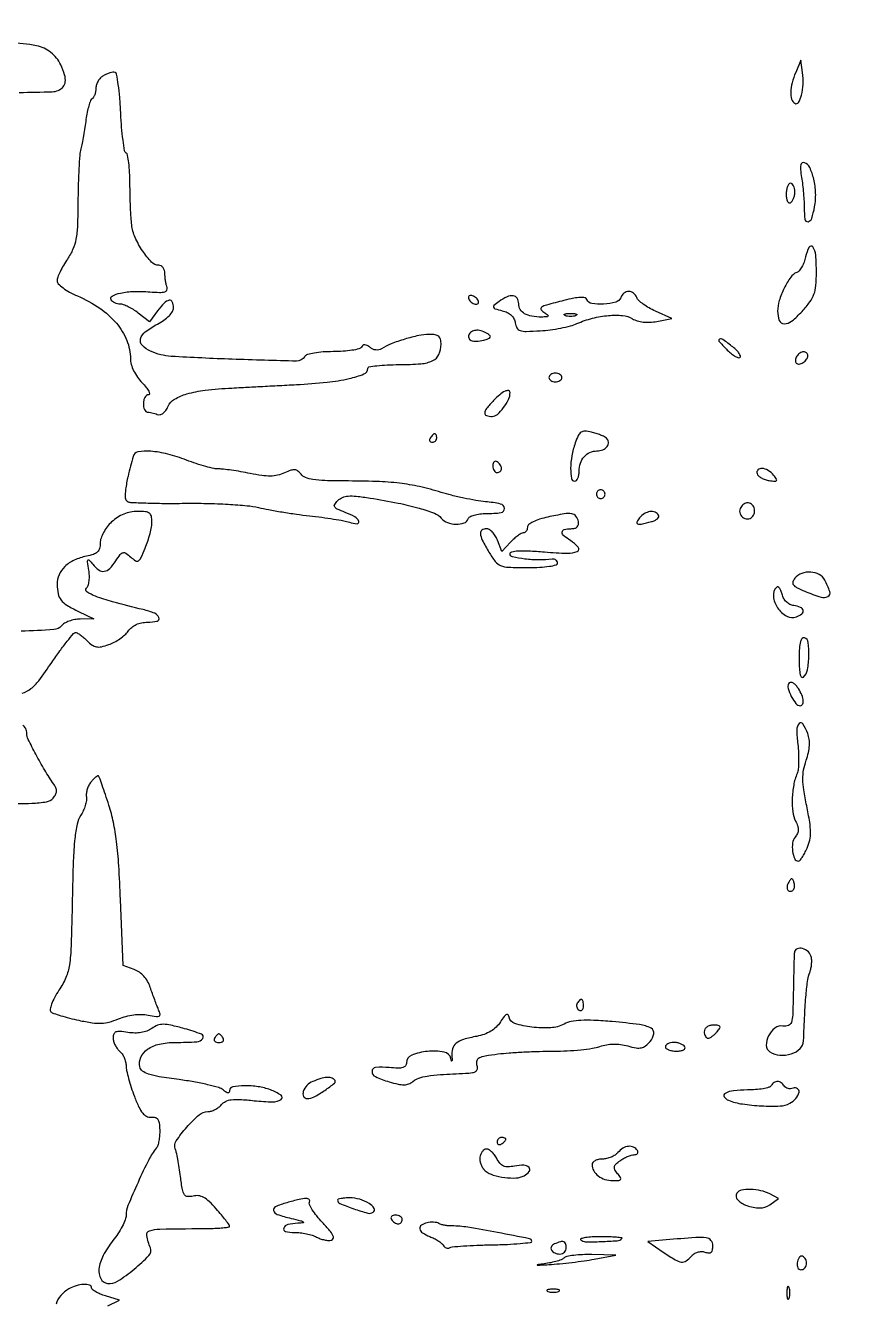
# Model space of a CAD drawing. Extents: x 0 to 5034, y 0 to 2560.
# Drawn here: x 191.7 to 383.4, y 678.2 to 973.5 of the extents above; entities that cross this region are included whole.
import ezdxf

# ---------------------------------------------------------------- set-up
doc = ezdxf.new("R2010")
doc.units = 0

msp = doc.modelspace()

# ---------------------------------------------------------------- linework, layer by layer
for points in [[(524.94203, 1406.5, -0.000002), (524.957967, 1420.439069, -0.000002), (524.972858, 1433.372917, -0.000002), (524.985445, 1444.229163, -0.000017)], [(190.226688, 958.030731, 0.001553), (197.895437, 958.20104, 0.092176), (199.25, 958.48854, 0.112638), (200.408085, 959.310605, 0.15865), (200.914363, 960.461305, 0.101663), (200.745879, 962.094123, 0.030528), (199.845874, 964.438924, 0.120829), (197.584285, 967.3052, 0.116831), (194.225813, 968.844158, 0.042825), (188.066124, 969.533651, 0.004131)], [(517.293101, 263.906391, 0.000009), (580.140047, 263.898438, 0.000011), (655.049667, 263.892017, 0.000009), (736, 263.888383, -0.000109)], [(190.927183, 818.890999, 0.089885), (192.945906, 819.944542, 0.067624), (194.749789, 821.78463, 0.00996), (197.788255, 826.036211, -0.006663), (199.648299, 828.675497, -0.010212), (201.336237, 830.906696, -0.005076), (202.807715, 832.732932, -0.209391), (203.25, 832.957371, -0.146419), (203.655018, 832.860831, -0.022777), (204.355857, 832.411309, -0.023724), (205.155481, 831.786484, -0.018668), (205.961427, 831.038573, 0.041222), (207.128123, 830.049878, 0.111379), (208.122784, 829.630794, 0.099478), (209.269421, 829.65532, 0.028943), (210.977059, 830.141848, 0.038815), (212.252352, 830.700715, 0.029232), (213.558636, 831.499915, 0.029884), (214.704143, 832.402343, 0.05826), (215.476521, 833.269941, -0.069654), (216.292376, 834.145532, -0.063262), (217.343031, 834.797323, -0.059113), (218.591115, 835.198242, -0.048219), (219.988666, 835.333333, 0.057991), (222.172779, 835.587507, 0.44851), (222.605765, 836.387938, 0.215128), (221.629446, 837.392457, 0.033698), (218.931981, 838.251974, -0.005223), (211.87546, 840.065403, -0.024881), (207.912935, 841.342315, -0.053309), (205.902923, 842.358303, -0.477415), (205.812523, 843.212523, 0.121746), (206.192042, 843.841232, 0.041864), (206.422628, 844.886517, 0.038644), (206.49248, 846.128337, 0.036055), (206.374083, 847.395833, -0.004863), (206.074405, 849.307565, -0.18706), (206.168897, 849.722175, -0.485529), (206.431694, 849.741357, -0.013466), (207.288493, 848.75, 0.065667), (208.694414, 847.430069, 0.194534), (209.95625, 847.123351, 0.16671), (211.211505, 847.770801, 0.046076), (212.612895, 849.531956, -0.017247), (213.663193, 851.020299, -0.168758), (214.294089, 851.440357, -0.219404), (214.961581, 851.319639, -0.031181), (216.079221, 850.428306, 0.04261), (217.189537, 849.583546, 0.287873), (217.849723, 849.580484, 0.145467), (218.43603, 850.241018, 0.010313), (219.443272, 852.518474, 0.019699), (220.039242, 854.119325, 0.016819), (220.542711, 855.848303, 0.017147), (220.893786, 857.452631, 0.045317), (221, 858.622124, 0.056365), (220.857112, 859.885607, 0.184256), (220.397377, 860.572757, 0.131295), (219.480715, 860.91322, 0.023636), (217.646023, 861, 0.049311), (216.037903, 860.841018, 0.047763), (214.473929, 860.369983, 0.046723), (212.996696, 859.598347, 0.043192), (211.646023, 858.547749, 0.043465), (210.632026, 857.429429, 0.038108), (209.776084, 856.104151, 0.040011), (209.188231, 854.778182, 0.084531), (209, 853.672749, -0.064433), (208.83984, 852.435056, -0.137864), (208.35569, 851.611343, -0.109797), (207.427788, 851.046643, -0.032659), (205.815617, 850.613123, 0.057686), (202.986706, 849.698704, 0.084281), (200.824471, 848.231949, 0.097463), (199.479742, 846.317214, 0.106364), (199.015313, 844.095012, 0.04888), (199.241072, 841.923312, 0.117897), (199.918825, 840.468514, 0.091216), (201.303127, 839.258835, 0.021943), (204, 837.812117), (207.5, 836.127909), (204.372445, 836.063954, 0.0421), (203.083764, 835.92867, 0.038709), (201.797923, 835.578162, 0.040991), (200.699283, 835.080353, 0.09294), (200, 834.5, -0.206931), (198.256728, 833.614545, -0.007515), (190.650665, 833.258037, -0.006838)], [(187.083514, 793.34348, 0.014841), (193.124229, 793.404118, 0.028916), (196.573617, 793.741617, 0.182673), (198.08181, 794.598575, 0.049254), (198.65593, 795.448123, 0.11282), (198.861723, 796.188314, 0.113352), (198.72513, 796.942158, 0.049997), (198.232322, 797.833823, -0.016669), (196.155523, 801.063408, -0.012468), (194.077952, 804.749797, -0.008301), (192.315184, 808.205717, -0.114261), (192, 809.566936, 0.112086), (191.746279, 810.684529, 0.154978), (191.047051, 811.429117, 0.204259)], [(210.75, 676.995293), (213.5, 678.311616), (210.25, 679.300468, -0.022575), (209.005069, 679.741553, -0.032634), (207.954688, 680.250101, -0.034087), (207.193366, 680.753572, -0.233712), (207, 681.14466, 0.332168), (206.532916, 681.770171, 0.082579), (205.183509, 681.937274, 0.061809), (203.420736, 681.643679, 0.05983), (201.762263, 680.926764, 0.080445), (199.859117, 679.36217, 0.108281), (198.780292, 677.417329, 0.095163)]]:
    msp.add_lwpolyline(points, format="xyb")
for points in [[(209.75, 961.918071, 0.071394), (209.080587, 961.388621, 0.054416), (208.514062, 960.643929, 0.055179), (208.129381, 959.808182, 0.080455), (208, 959.009327, -0.041955), (207.935843, 958.246071, -0.043895), (207.745213, 957.516134, -0.04805), (207.465698, 956.921197, -0.121082), (207.13264, 956.581976, 0.162788), (206.763337, 956.138577, 0.020766), (206.355328, 954.948204, 0.022548), (205.982612, 953.44851, 0.017002), (205.704466, 951.772959, -0.005817), (205.444141, 949.95379, -0.004803), (205.125498, 948.020807, -0.004852), (204.798853, 946.252728, -0.012923), (204.52104, 945, 0.041267), (204.274814, 943.489533, 0.005926), (204.06431, 940.364254, 0.006695), (203.908317, 936.653512, 0.005674), (203.840519, 932.729375, -0.00731), (203.725479, 927.131159, -0.036772), (203.38607, 924.020342, -0.059699), (202.678413, 921.744319, -0.043911), (201.391304, 919.434966, 0.017868), (200.475912, 917.976511, 0.019957), (199.702446, 916.508274, 0.019708), (199.147152, 915.214891, 0.091788), (199, 914.420054, 0.199231), (199.293204, 913.713424, 0.036522), (200.387027, 912.771043, 0.034038), (201.920458, 911.787944, 0.024468), (203.75, 910.897113, -0.048671), (208.88218, 908.083641, -0.068114), (212.757931, 904.581906, -0.078268), (215.167336, 900.596974, -0.097204), (216, 896.354379, 0.071224), (216.185501, 895.058745, 0.04165), (216.750176, 893.592749, 0.03905), (217.610163, 892.121549, 0.039256), (218.687091, 890.804719, -0.020827), (219.63688, 889.726891, -0.04743), (220.236141, 888.823886, -0.10353), (220.407524, 888.238444, -0.437385), (220.187091, 888, 0.164901), (219.734253, 887.846478, 0.095644), (219.348708, 887.4125, 0.076701), (219.08815, 886.764962, 0.057427), (219, 886, 0.043961), (219.067444, 885.234387, 0.063754), (219.269725, 884.5875, 0.083526), (219.56726, 884.149844, 0.20455), (219.918213, 884, -0.040988), (220.367728, 883.963088, -0.016024), (220.979028, 883.841775, -0.015735), (221.63536, 883.667584, -0.018882), (222.240093, 883.461362, 0.15135), (222.886674, 883.418633, 0.102447), (223.560133, 883.734545, 0.078077), (224.20039, 884.391978, 0.047235), (224.743341, 885.336041, -0.154706), (226.240974, 886.99443, -0.062434), (229.076548, 888.208715, -0.041468), (233.356995, 889.063091, -0.015268), (239.5, 889.577771, 0.000005), (241.720492, 889.695709, 0.000001), (245.554101, 889.89937, 0.000001), (249.990792, 890.13509, 0.000001), (254.492684, 890.374295, 0.012232), (261.581496, 890.92513, 0.030309), (266.719868, 891.768127, 0.038953), (270.120178, 892.823978, 0.307106), (271, 894.12132, -0.364598), (271.292838, 894.469526, -0.013132), (273.144375, 894.741888, -0.018652), (275.501187, 894.936747, -0.011299), (278.3, 895, 0.019006), (283.348378, 895.19197, 0.094072), (286.081465, 895.929599, 0.173976), (287.48989, 897.367358, 0.108065), (288, 899.7, 0.056204), (287.868975, 900.861942, 0.164696), (287.452724, 901.539281, 0.139385), (286.658261, 901.890555, 0.036216), (285.25, 901.984944, 0.051163), (282.824052, 901.722626, 0.020712), (279.597935, 900.894167, 0.020777), (276.436319, 899.795905, 0.04839), (274.206195, 898.655814, -0.095512), (273.598496, 898.413906, -0.075928), (272.891456, 898.387853, -0.072259), (272.176161, 898.577374, -0.07249), (271.545223, 898.962468, 0.044262), (270.891778, 899.41361, 0.118829), (270.352236, 899.568316, 0.161706), (269.904856, 899.440665, 0.105044), (269.530011, 899.048558, -0.196161), (268.967144, 898.63832, -0.020803), (267.344502, 898.308014, -0.023205), (265.300259, 898.076411, -0.016605), (263, 898, 0.01723), (260.642492, 897.918734, 0.025889), (258.600037, 897.671044, 0.025625), (257.017313, 897.310984, 0.187734), (256.408467, 896.851896, -0.26594), (254.491312, 895.811076, -0.003126), (239.606067, 896.238766, -0.006227), (225.471134, 896.909691, -0.09217), (220.674921, 898.102254, -0.091969), (218.773242, 899.43406, -0.26147), (218.364369, 900.941061, -0.170054), (219.456556, 902.595659, -0.041466), (222.254786, 904.379738, 0.031163), (223.772652, 905.30412, 0.045744), (224.966356, 906.311078, 0.055131), (225.749754, 907.302995, 0.140496), (226, 908.175998, 0.105451), (225.71508, 909.511937, 0.350317), (224.970696, 909.896288, 0.155225), (223.811038, 909.254797, 0.032002), (222.299273, 907.43628), (220.431732, 904.872559), (217.808137, 906.93628, 0.025526), (216.691102, 907.726136, 0.025911), (215.504829, 908.393782, 0.026786), (214.416545, 908.863237, 0.088655), (213.651288, 909, -0.056872), (213.020298, 909.072004, -0.049991), (212.392202, 909.285138, -0.052788), (211.859762, 909.598908, -0.095091), (211.518119, 909.970683, -0.432265), (211.763291, 910.883332, -0.071746), (213.678195, 911.580353, -0.044795), (216.773201, 911.941976, -0.026544), (220.490915, 911.84421, 0.012035), (222.754094, 911.718933, 0.067597), (223.956809, 911.844175, 0.202911), (224.464521, 912.221506, 0.228266), (224.514255, 912.823448, -0.03563), (224.316742, 913.473032, -0.016855), (224.151062, 914.333388, -0.016608), (224.037532, 915.249313, -0.022531), (224, 916.081787, 0.073014), (223.892389, 916.814774, 0.087649), (223.579378, 917.436525, 0.100531), (223.114145, 917.85217, 0.132969), (222.568094, 918, -0.206421), (220.899015, 918.719732, -0.041938), (218.845527, 921.29724, -0.043364), (217.104881, 924.466711, -0.073822), (216.305507, 927.375735, -0.014928), (216.156849, 929.005909, -0.004518), (216.027581, 931.487213, -0.004522), (215.932911, 934.273034, -0.004908), (215.891929, 936.98499, 0.012256), (215.816706, 939.508023, 0.017945), (215.616622, 941.720175, 0.013524), (215.341655, 943.501695, 0.212369), (215.002931, 943.998188, -0.216934), (214.648614, 944.527401, -0.00783), (214.283282, 946.993573, -0.013118), (213.966521, 949.994227, -0.008679), (213.753221, 953.453504, 0.009595), (213.534675, 956.895247, 0.01507), (213.201297, 959.839775, 0.009112), (212.813027, 962.229005, 0.282491), (212.429085, 962.658066, 0.105723), (211.952777, 962.696031, 0.034606), (211.258856, 962.555143, 0.032698), (210.488217, 962.286984, 0.031609)], [(370.192924, 962.6849, 0.034987), (369.361999, 960.265913, 0.057545), (369.047681, 958.127828, 0.076271), (369.248845, 956.476854, 0.188104), (369.970683, 955.518119, 0.415991), (370.823543, 955.722184, 0.075027), (371.524728, 957.391169, 0.051565), (371.894724, 959.926322, 0.043841), (371.771006, 962.629171), (371.385848, 965.5)], [(371.560377, 938.344661, -0.011498), (371.799463, 936.635778, -0.007733), (371.997309, 934.674682, -0.007791), (372.129914, 932.769739, -0.015271), (372.16545, 931.25, 0.034551), (372.326274, 928.655808, 0.414493), (373.046701, 928.103654, 0.29276), (373.899803, 928.824474, 0.028557), (374.579174, 931.570341, 0.055414), (374.813957, 934.70618, 0.048328), (374.378728, 937.9701, 0.051243), (373.458841, 940.642275, 0.206646), (372.201058, 941.766314, 0.221624), (371.662502, 941.704408, 0.21185), (371.349734, 941.249803, 0.072875), (371.308641, 940.212824, 0.01403)], [(368, 934.440983, 0.035659), (368.068671, 933.479336, 0.083483), (368.287316, 932.794783, 0.1651), (368.615199, 932.478234, 0.253782), (369, 932.5, 0.111412), (369.383556, 932.876024, 0.050262), (369.70625, 933.50665, 0.046318), (369.925923, 934.270704, 0.046881), (370, 935.059017, 0.049547), (369.926216, 935.801778, 0.069539), (369.70625, 936.429836, 0.089706), (369.381787, 936.852535, 0.186414), (369, 937, 0.230178), (368.616918, 936.813779, 0.073461), (368.29375, 936.248289, 0.055981), (368.073066, 935.420991, 0.037227)], [(372.487076, 919.941157, -0.035978), (372.126591, 918.724851, -0.039588), (371.604178, 917.612838, -0.043181), (371.008053, 916.750088, -0.129072), (370.430277, 916.334871, 0.150442), (369.041329, 915.245613, 0.036653), (367.542438, 912.709715, 0.038172), (366.375219, 909.82304, 0.077138), (366, 907.405379, 0.089789), (366.393041, 905.234329, 0.308992), (367.503805, 904.452642, 0.175805), (369.255575, 905.060887, 0.036699), (371.660792, 907.326923, 0.025408), (373.483862, 909.531248, 0.072249), (374.430016, 911.279921, 0.067681), (374.87229, 913.290202, 0.020353), (375, 916.426298, 0.021949), (374.827535, 920.353103, 0.134019), (374.129682, 922.240039, 0.562866), (373.285892, 922.176446, 0.063594)], [(294.5, 910, 0.064269), (294.810561, 909.617474, 0.051777), (295.230237, 909.29375, 0.053414), (295.689814, 909.073533, 0.085235), (296.118034, 909, 0.117858), (296.449529, 909.079239, 0.186277), (296.642737, 909.29375, 0.154201), (296.661825, 909.617617, 0.076764), (296.5, 910, 0.064269), (296.189439, 910.382526, 0.051777), (295.769763, 910.70625, 0.053414), (295.310186, 910.926467, 0.085235), (294.881966, 911, 0.117858), (294.550471, 910.920761, 0.186277), (294.357263, 910.70625, 0.154201), (294.338175, 910.382383, 0.076764)], [(329.638374, 910.5, -0.240521), (328.471147, 909.450554, -0.050992), (325.684858, 909.005639, -0.05147), (322.912345, 909.13438, -0.282094), (321.814044, 910.057867, 0.263777), (321.366885, 910.460655, 0.064176), (320.339664, 910.55259, 0.039386), (318.757772, 910.365621, 0.013111), (316.480711, 909.850208, 0.003998), (312.459177, 908.794088, 0.077875), (311.289604, 908.271439, 0.438568), (311.195665, 907.719218, 0.087413), (312.02896, 906.96094, -0.023707), (312.731916, 906.468246, -0.407368), (312.767205, 906.214869, -0.223813), (312.462393, 906.050272, -0.011925), (311.331787, 906.015313, -0.042132), (309.030014, 906.193251, -0.09128), (307.365211, 906.788569, -0.127869), (306.365631, 907.777088, -0.134962), (306, 909.106989, 0.140561), (305.642211, 910.354557, 0.231105), (304.729668, 910.924103, 0.137349), (303.283035, 910.676891, 0.047317), (301.442338, 909.581495, 0.013942), (300.253867, 908.660536, 0.3171), (300.144894, 908.266053, 0.24047), (300.480541, 907.950724, 0.009079), (302.193981, 907.48745, -0.053609), (303.355263, 907.059571, -0.07428), (304.264433, 906.426266, -0.082338), (304.882568, 905.612778, -0.086194), (305.192773, 904.655955, 0.093769), (305.588734, 903.494421, 0.190087), (306.327972, 902.89715, 0.082086), (307.745898, 902.697222, 0.00927), (311, 902.834843, 0.017819), (313.325707, 903.05983, 0.015046), (315.765625, 903.459, 0.015309), (317.970008, 903.958589, 0.040259), (319.5, 904.489429, -0.040272), (323.080363, 905.731557, -0.041266), (326.784425, 906.371008, -0.044735), (330.081597, 906.36789, -0.11228), (332.355105, 905.629632, 0.06395), (333.482897, 905.139622, 0.043159), (334.860676, 904.866227, 0.03963), (336.396856, 904.819504, 0.034229), (338, 905.008328), (341.5, 905.665765), (337.706489, 907.364482, -0.024382), (336.213011, 908.122693, -0.027514), (334.8618, 908.995544, -0.028328), (333.809941, 909.85522, -0.116156), (333.3495, 910.5316, 0.132214), (332.594197, 911.569021, 0.173484), (331.495737, 911.951461, 0.171757), (330.395661, 911.551509, 0.129589)], [(319.25, 906.337719, -0.057986), (318.679992, 906.181385, -0.037979), (318, 906.12966, -0.037979), (317.320008, 906.181385, -0.057986), (316.75, 906.337719, -0.174857), (316.540618, 906.525001, -0.447206), (316.601562, 906.693942, -0.078554), (317.10856, 906.810911, -0.017491), (318, 906.842105, -0.017491), (318.89144, 906.810911, -0.078554), (319.398438, 906.693942, -0.447206), (319.459382, 906.525001, -0.174857)], [(294.542705, 902.069098, 0.203615), (294.412737, 901.219715, 0.237181), (294.943472, 900.609263, 0.114982), (296.196518, 900.406501, 0.046845), (297.910993, 900.686975, 0.021019), (298.982477, 901.015854, 0.166402), (299.383515, 901.333332, 0.339504), (299.354044, 901.686745, 0.067112), (298.834535, 902.123425, 0.058394), (297.537211, 902.747406, 0.086292), (296.293117, 902.947539, 0.107756), (295.25699, 902.707841, 0.144798)], [(354.11952, 898.579719, 0.026015), (355.070745, 897.689101, 0.037868), (356.002338, 897.017272, 0.042498), (356.797508, 896.619194, 0.237514), (357.257985, 896.659444, 0.33742), (357.38609, 896.993313, 0.077367), (357.112247, 897.576653, 0.050411), (356.50412, 898.307404, 0.027376), (355.625776, 899.079724, 0.010631), (353.33791, 900.801903, 0.240614), (352.546955, 900.922855, 0.533025), (352.416808, 900.454159, 0.014424)], [(370.458881, 896.933469, 0.055289), (370.246476, 896.485906, 0.063671), (370.150101, 896.023485, 0.073797), (370.178227, 895.616664, 0.143229), (370.333333, 895.333333, 0.245171), (371.010153, 895.120596, 0.09984), (371.935284, 895.48511, 0.089687), (372.724195, 896.224864, 0.161033), (373, 897.059017, 0.206886), (372.714394, 897.719722, 0.203785), (372.034956, 897.969816, 0.139607), (371.163143, 897.674324, 0.103622)], [(313, 892, 0.148195), (313.115568, 891.618646, 0.098894), (313.440625, 891.29375, 0.082425), (313.926543, 891.074694, 0.064853), (314.5, 891, 0.064853), (315.073457, 891.074694, 0.082425), (315.559375, 891.29375, 0.098894), (315.884432, 891.618646, 0.148195), (316, 892, 0.148195), (315.884432, 892.381354, 0.098894), (315.559375, 892.70625, 0.082425), (315.073457, 892.925306, 0.064853), (314.5, 893, 0.064853), (313.926543, 892.925306, 0.082425), (313.440625, 892.70625, 0.098894), (313.115568, 892.381354, 0.148195)], [(300.174314, 886.685549, 0.017501), (298.529171, 884.806752, 0.149497), (298.111318, 883.782637, 0.356431), (298.50788, 883.195689, 0.073086), (299.839485, 883, 0.185692), (301.047681, 883.464728, 0.048254), (302.47714, 885.03037, 0.048773), (303.630836, 886.928853, 0.11262), (304, 888.547053, 0.37424), (303.637839, 888.963148, 0.148895), (302.829178, 888.834938, 0.062413), (301.583249, 888.023055, 0.028614)], [(285.5, 878, 0.082592), (285.343488, 877.6179, 0.161196), (285.3746, 877.29375, 0.182303), (285.586039, 877.078288, 0.108972), (285.940983, 877, 0.093332), (286.345238, 877.076123, 0.09642), (286.688914, 877.29375, 0.099167), (286.918938, 877.618444, 0.105053), (287, 878, 0.042167), (286.967655, 878.382849, 0.061769), (286.870461, 878.70625, 0.081139), (286.727648, 878.92554, 0.210953), (286.559017, 879, 0.151918), (286.34829, 878.934461, 0.038439), (286.066025, 878.70625, 0.035638), (285.768994, 878.382774, 0.029505)], [(319.096062, 876.845719, 0.038868), (318.31916, 873.898384, 0.042319), (318.036846, 870.949567, 0.047126), (318.229341, 868.644709, 0.363128), (319, 868, 0.213207), (319.38247, 868.170857, 0.080277), (319.70625, 868.675625, 0.061077), (319.926688, 869.419414, 0.041555), (320, 870.3, -0.079964), (320.30008, 872.164353, -0.101112), (321.166827, 873.675656, -0.108464), (322.501188, 874.653595, -0.104472), (324.140983, 875, 0.10215), (325.491148, 875.278748, 0.13058), (326.485315, 876.06134, 0.175755), (326.789486, 877.057779, 0.197957), (326.362868, 877.958024, 0.070231), (325.858273, 878.301137, 0.019042), (324.973873, 878.694869, 0.01888), (323.925368, 879.069328, 0.018582), (322.846062, 879.365834, 0.043542), (321.359263, 879.581299, 0.163585), (320.462605, 879.33564, 0.135357), (319.798148, 878.562609, 0.026382)], [(216.60462, 873.75, 0.007225), (215.444015, 869.120051, 0.025821), (214.89907, 866.117365, 0.037843), (214.796408, 864.154427, 0.253698), (215.265337, 863.336013, 0.126893), (216.045257, 863.093782, 0.00357), (219.585178, 862.946569, 0.007075), (223.780735, 862.861499, 0.004778), (228.567233, 862.877933, -0.008739), (233.63026, 862.85521, -0.00884), (238.670105, 862.655298, -0.008678), (243.048295, 862.327722, -0.035227), (245.684675, 861.895603, 0.012667), (248.021928, 861.403411, 0.005548), (251.141748, 860.864266, 0.005487), (254.467659, 860.364825, 0.007309), (257.5, 859.988535, -0.006144), (260.344938, 859.642231, -0.006661), (263.104688, 859.234331, -0.006307), (265.459179, 858.823673, -0.031963), (266.75, 858.495176, 0.063853), (268.55418, 858.156479, 0.556202), (268.936032, 858.698603, 0.166461), (267.99478, 859.747352, 0.037153), (265.781373, 860.776421, -0.013241), (263.931417, 861.531248, -0.151189), (263.342872, 862.041217, -0.293655), (263.351258, 862.617516, -0.049941), (264.080603, 863.509175, -0.094678), (265.144161, 864.231506, -0.083035), (266.449693, 864.553931, -0.047672), (268.353318, 864.518069, -0.010882), (271.549231, 864.081147, -0.00915), (278.025221, 862.92991, -0.020064), (282.920942, 861.761105, -0.023236), (286.44508, 860.58957, -0.128365), (288.055332, 859.433329, 0.131967), (289.471052, 858.431894, 0.081098), (291.488715, 858.040943, 0.090336), (293.331584, 858.320658, 0.232247), (294.257548, 859.25, -0.191754), (294.676505, 859.741307, -0.049803), (295.657464, 860.140278, -0.042339), (296.976553, 860.4106, -0.029384), (298.496453, 860.5, 0.033304), (301.928779, 860.728873, 0.39618), (302.697364, 861.673093, 0.331765), (301.810605, 862.700858, 0.031015), (298.300037, 863.253816, -0.018458), (296.067879, 863.548206, -0.009471), (293.294386, 864.072926, -0.009399), (290.455611, 864.721811, -0.013979), (288, 865.405314, 0.019381), (283.009326, 866.736532, 0.026141), (278.403901, 867.525399, 0.021249), (273.066925, 867.92579, 0.008051), (265.592251, 868.047548, -0.007758), (261.083449, 868.118352, -0.03052), (258.317259, 868.37423, -0.051681), (256.554771, 868.836547, -0.145929), (255.551597, 869.59855, 0.065211), (254.839215, 870.345657, 0.150373), (254.126062, 870.630863, 0.104802), (253.203599, 870.513159, 0.022947), (251.710496, 869.913955, -0.051404), (250.122569, 869.379244, -0.051309), (248.457956, 869.179263, -0.039664), (246.449239, 869.304467, -0.016164), (243.75115, 869.778345, 0.007738), (241.59407, 870.194784, 0.00807), (239.455025, 870.537998, 0.007818), (237.59816, 870.775702, 0.034759), (236.5, 870.822066, -0.061592), (235.393266, 870.92834, -0.012497), (233.476022, 871.405154, -0.013003), (231.261058, 872.077599, -0.011856), (229.014117, 872.88373, 0.029573), (224.637139, 874.281198, 0.045086), (220.702004, 874.915463, 0.056757), (217.753799, 874.786547, 0.296682)], [(300, 871.559017, 0.062283), (300.074545, 870.962904, 0.080552), (300.29375, 870.457961, 0.097988), (300.618621, 870.120018, 0.153634), (301, 870, 0.092995), (301.381732, 870.071618, 0.096318), (301.70625, 870.276414, 0.099231), (301.923444, 870.581949, 0.105429), (302, 870.940983, 0.089642), (301.926698, 871.346558, 0.053229), (301.70625, 871.7871, 0.051032), (301.382515, 872.193797, 0.06081), (301, 872.5, 0.139169), (300.620352, 872.607943, 0.191142), (300.29375, 872.478525, 0.138808), (300.073267, 872.110654, 0.066118)], [(361.244995, 869.75, 0.129654), (361.572495, 869.245753, 0.054202), (362.233041, 868.765538, 0.048694), (363.091858, 868.378911, 0.045267), (364.03048, 868.153958, 0.012325), (365.391258, 867.989732, 0.246825), (365.765971, 868.143113, 0.340958), (365.78027, 868.490797, 0.01916), (365.079708, 869.403958, 0.086043), (363.807489, 870.489547, 0.111648), (362.35287, 870.959306, 0.227374), (361.443344, 870.619913, 0.278008)], [(324, 865, 0.099038), (324.076342, 864.618362, 0.097945), (324.29375, 864.29375, 0.097945), (324.618362, 864.076342, 0.099038), (325, 864, 0.099038), (325.381638, 864.076342, 0.097945), (325.70625, 864.29375, 0.097945), (325.923658, 864.618362, 0.099038), (326, 865, 0.099038), (325.923658, 865.381638, 0.097945), (325.70625, 865.70625, 0.097945), (325.381638, 865.923658, 0.099038), (325, 866, 0.099038), (324.618362, 865.923658, 0.097945), (324.29375, 865.70625, 0.097945), (324.076342, 865.381638, 0.099038)], [(357.446149, 861.912868, 0.190717), (357.236038, 860.735958, 0.171854), (357.875747, 859.67027, 0.175934), (359.03005, 859.260019, 0.197141), (360.112868, 859.712868, 0.144911), (360.633646, 860.671654, 0.134859), (360.568376, 861.789156, 0.143758), (359.952416, 862.666716, 0.169916), (359, 863, 0.100929), (358.613314, 862.921141, 0.052079), (358.179745, 862.680655, 0.048757), (357.768565, 862.328718, 0.053016)], [(312.75, 859.687323, 0.022793), (310.85004, 859.186751, 0.039288), (309.333106, 858.577832, 0.04803), (308.297506, 857.933965, 0.233764), (308, 857.3324, -0.070433), (307.927911, 856.823188, -0.086113), (307.717693, 856.391393, -0.100196), (307.405439, 856.102706, -0.137475), (307.038955, 856, 0.131175), (306.543094, 855.867633, 0.026511), (305.771067, 855.367621, 0.026303), (304.91064, 854.671355, 0.021965), (304.072291, 853.84722), (302.066672, 851.694441), (301.058087, 854.34722, 0.046784), (300.559301, 855.362053, 0.053062), (299.897878, 856.220746, 0.060515), (299.182003, 856.808632, 0.14262), (298.524751, 857, 0.154203), (297.472706, 856.667641, 0.272425), (297.107465, 855.864616, 0.092931), (297.563689, 854.338036, 0.014329), (299.098776, 851.55716, 0.03151), (300.571448, 849.386181, 0.134644), (301.811688, 848.454889, 0.085779), (303.630487, 848.076234, 0.00853), (308.098776, 848, 0.012283), (310.908258, 848.069027, 0.025252), (313.09715, 848.287813, 0.025736), (314.662253, 848.607646, 0.341899), (315, 849.043837, 0.124261), (314.902783, 849.428977, 0.116034), (314.632812, 849.733365, 0.103799), (314.227367, 849.908313, 0.082595), (313.75, 849.925354, -0.035264), (310.698686, 849.74624, -0.028121), (307.408926, 849.9706, -0.021195), (304.562349, 850.449583, -0.354218), (304, 851.143776, -0.345954), (304.397631, 851.649682, -0.044787), (305.852767, 851.868143, -0.028048), (308.238202, 851.876312, -0.007637), (312, 851.620377, 0.01201), (317.32624, 851.304769, 0.111892), (319.573559, 851.731591, 0.505949), (319.793075, 852.697551, 0.074943), (318, 854.232073, -0.037052), (316.47251, 855.351219, -0.226481), (316.085481, 856.220304, -0.337472), (316.564869, 856.816252, -0.060682), (318.073324, 857, 0.055584), (318.971988, 857.100212, 0.135583), (319.554312, 857.412036, 0.162135), (319.832418, 857.935737, 0.089805), (319.823324, 858.667134, 0.118786), (319.268159, 859.88398, 0.193115), (318.298498, 860.445335, 0.078932), (316.519946, 860.419911, 0.010051)], [(334, 859.5, 0.058174), (333.373507, 858.536442, 0.459415), (333.556246, 858.105454, 0.132597), (334.44657, 858.065536, 0.010754), (336.738753, 858.627345, 0.041671), (337.556927, 858.921523, 0.073287), (338.158964, 859.311473, 0.113219), (338.459588, 859.728818, 0.242686), (338.429736, 860.11369, 0.163555), (337.596288, 860.805754, 0.127282), (336.418862, 860.942403, 0.103964), (335.126478, 860.478179, 0.081691)], [(370.000083, 845.5001, 0.093595), (369.532246, 844.655967, 0.250816), (369.646211, 844.000162, 0.11335), (370.4176, 843.374444, 0.014999), (372.345519, 842.5001, 0.020496), (376.058374, 841.124602, 0.208129), (377.658724, 841.279669, 0.359938), (378.101697, 842.412331, 0.043327), (376.964816, 845.065741, 0.147547), (375.660294, 846.372932, 0.108208), (373.678729, 846.938157, 0.104983), (371.591551, 846.629294, 0.131235)], [(365.745356, 843.412023, 0.229465), (365.018201, 841.318357, 0.119804), (366.001196, 838.669218, 0.118057), (368.104166, 836.741347, 0.221879), (370.355382, 836.582879, 0.070043), (371.630817, 837.290062, 0.292602), (371.922258, 838.075367, 0.250452), (371.329798, 838.772006, 0.057957), (369.790994, 839.180449, -0.079072), (368.849237, 839.473293, -0.076754), (368.034075, 840.046063, -0.074749), (367.412857, 840.853356, -0.069233), (367.03635, 841.828689, 0.036099), (366.774062, 842.669665, 0.077542), (366.432045, 843.254378, 0.149357), (366.073724, 843.494416, 0.276519)], [(371, 826.883333, 0.011578), (371.05368, 824.565418, 0.046315), (371.25, 823.16085, 0.151505), (371.581713, 822.597501, 0.400372), (372.007616, 822.607616, 0.152141), (372.918925, 824.343508, 0.03874), (373.252951, 827.543009, 0.036196), (373.110712, 830.647806, 0.285546), (372.25, 831.724384, 0.302326), (371.684797, 831.581809, 0.121551), (371.28822, 830.846477, 0.050768), (371.061668, 829.359947, 0.012448)], [(368.562124, 821.100518, 0.215889), (368.418059, 819.984021, 0.046689), (369.176985, 818.138976, 0.046598), (370.259651, 816.474428, 0.229137), (371.240547, 816, 0.315029), (371.816942, 816.403174, 0.127106), (371.915104, 817.409958, 0.074307), (371.466482, 818.839931, 0.049133), (370.564197, 820.309841, 0.041058), (369.962855, 820.980726, 0.095743), (369.39617, 821.341585, 0.161514), (368.920987, 821.368159, 0.190461)], [(370.678788, 807.064325, -0.01731), (370.847605, 805.041661, -0.018193), (370.872104, 803.045547, -0.018161), (370.768217, 801.328479, -0.073627), (370.516016, 800.314325, 0.053214), (369.724124, 797.605354, 0.036229), (369.385307, 794.410095, 0.036703), (369.506717, 791.388331, 0.091726), (370.149505, 789.284089, -0.035575), (370.65046, 788.126076, -0.090029), (370.793894, 787.223476, -0.105973), (370.602904, 786.419161, -0.062187), (370.068118, 785.582077, 0.14186), (369.47033, 784.210005, 0.065973), (369.475642, 782.250659, 0.072706), (369.962418, 780.555443, 0.294609), (370.823276, 780, 0.223932), (371.163268, 780.160309, 0.02419), (371.696963, 780.875271, 0.025991), (372.275339, 781.838199, 0.018053), (372.830696, 782.979645, 0.049119), (373.44294, 784.836097, 0.05736), (373.63888, 786.681029, 0.038442), (373.435792, 789.046841, 0.010111), (372.744505, 792.78836, -0.011257), (372.062769, 796.526082, -0.036792), (371.851146, 799.029079, -0.04952), (372.035122, 801.110474, -0.03656), (372.630502, 803.346706, 0.027359), (373.146797, 805.151759, 0.041674), (373.375103, 806.765017, 0.047591), (373.320142, 808.217342, 0.05766), (372.985556, 809.537991, 0.047866), (371.877044, 811.78113, 0.494345), (370.994637, 811.867822, 0.194923), (370.446745, 810.436074, 0.024592)], [(206.892559, 798.370542, 0.055102), (206.382125, 797.595906, 0.042333), (205.99863, 796.657409, 0.043436), (205.789272, 795.705498, 0.07451), (205.804739, 794.894646, -0.082265), (205.807902, 794.030071, -0.034735), (205.542453, 792.896089, -0.033176), (205.08361, 791.69789, -0.037016), (204.484081, 790.616048, 0.092972), (203.640108, 788.58959, 0.027141), (203.11661, 785.238184, 0.016461), (202.763457, 780.034443, 0.00373), (202.521086, 771.184885, -0.002666), (202.246802, 760.325314, -0.02869), (201.860584, 755.945152, -0.065202), (201.04674, 753.066537, -0.044744), (199.432073, 750.07672, 0.021015), (198.406358, 748.375538, 0.036254), (197.720453, 746.872347, 0.042652), (197.393012, 745.690841, 0.264331), (197.590387, 745.117858, 0.096024), (198.227909, 744.743675, 0.01026), (199.865669, 744.203166, 0.012337), (201.863504, 743.642537, 0.009626), (204.058698, 743.12934, 0.015131), (207.140868, 742.568015, 0.046458), (209.256958, 742.447191, 0.057102), (211.110147, 742.727071, 0.032964), (213.246512, 743.458533, -0.033854), (214.973567, 744.046421, -0.033563), (216.769143, 744.397919, -0.034902), (218.518329, 744.496743, -0.046047), (220.105651, 744.32887, 0.010827), (222.014221, 743.989955, 0.160332), (222.676035, 744.099385, 0.344326), (222.872043, 744.531609, 0.041621), (222.520046, 745.591433, -0.008812), (222.131701, 746.546391, -0.003359), (221.623087, 747.889916, -0.003325), (221.089947, 749.357169, -0.004069), (220.611919, 750.73594, 0.046656), (219.979081, 752.157458, 0.054337), (219.119383, 753.360005, 0.058027), (218.077807, 754.284004, 0.068682), (216.906759, 754.882659), (214.294097, 755.793438), (213.702658, 771.146719, 0.005966), (213.310089, 778.923804, 0.015007), (212.786714, 784.573264, 0.020092), (212.055842, 789.029358, 0.027662), (211.020557, 792.95172, 0.002854), (210.195981, 795.447665, 0.004356), (209.449308, 797.602965, 0.00164), (208.786298, 799.445055, 0.109593), (208.607448, 799.725886, 0.339928), (208.400491, 799.752953, 0.035897), (207.97069, 799.460763, 0.032688), (207.449612, 798.990508, 0.019639)], [(368.582949, 775.134215, 0.052326), (368.327923, 774.604943, 0.061761), (368.20609, 774.06291, 0.07231), (368.228156, 773.59012, 0.149701), (368.399864, 773.266802, 0.208213), (369.031223, 773.018401, 0.228122), (369.610436, 773.323111, 0.143258), (369.913564, 774.144952, 0.097944), (369.787251, 775.138246, 0.033951), (369.536207, 775.749629, 0.286646), (369.294341, 775.899578, 0.233206), (369.012891, 775.759582, 0.024362)], [(369.882999, 758.823324, 0.014309), (369.830992, 757.951282, 0.001036), (369.761299, 755.538726, 0.00145), (369.692475, 752.660592, 0.001096), (369.632999, 749.5, -0.00453), (369.502476, 744.419163, -0.066588), (369.204567, 742.659663, -0.236001), (368.51804, 741.94343, -0.12089), (367.249199, 741.812994, 0.199567), (365.38421, 741.325273, 0.112971), (363.862562, 739.50421, 0.12461), (363.370133, 737.334096, 0.250188), (364.211246, 735.848281, 0.121764), (366.539859, 735.068757, 0.098251), (369.168186, 735.372822, 0.11169), (371.229862, 736.590525, 0.198181), (372.028166, 738.361293, -0.00454), (372.277097, 744.38123, -0.009525), (372.602165, 749.053866, -0.009806), (372.982619, 752.559041, -0.070814), (373.432896, 754.191587, 0.045874), (373.68989, 754.970138, 0.028948), (373.851219, 755.914118, 0.028969), (373.902316, 756.868892, 0.046483), (373.82309, 757.680103, 0.152504), (373.129054, 758.972157, 0.123825), (371.765191, 759.769058, 0.175935), (370.501742, 759.685666, 0.273638)], [(319.542705, 747.069098, 0.108373), (319.401101, 746.665803, 0.099685), (319.434921, 746.22714, 0.095498), (319.639411, 745.820631, 0.090427), (319.983688, 745.510081, 0.136093), (320.36964, 745.397824, 0.190788), (320.701458, 745.524436, 0.140899), (320.925389, 745.890269, 0.067432), (321, 746.440983, 0.039415), (320.914842, 747.519563, 0.25701), (320.592818, 747.933879, 0.315493), (320.13314, 747.838655, 0.050477)], [(301.753529, 742.74659, -0.056682), (300.757729, 741.548084, -0.054929), (299.508388, 740.589377, -0.051543), (298.005631, 739.878631, -0.040146), (296.257567, 739.416342, 0.025707), (293.195401, 738.700353, 0.100551), (291.482521, 737.805294, 0.155732), (290.657665, 736.545927, 0.092693), (290.502238, 734.74365, -0.006109), (290.57356, 733.922243, -0.119473), (290.532483, 733.673135, -0.700259), (290.450876, 733.677402, -0.013696), (290.292801, 734.25, 0.293108), (288.695756, 735.763624, 0.070734), (284.880567, 735.943491, 0.071747), (281.201655, 735.053437, 0.306647), (280, 733.278333, -0.170534), (279.761287, 732.598792, -0.15758), (279.142212, 732.190916, -0.074508), (277.98308, 732.049693, -0.016895), (276, 732.17139, 0.040816), (272.842456, 732.213993, 0.391615), (271.997585, 731.318263, 0.296139), (272.776555, 730.092593, 0.034446), (275.968268, 728.891361, 0.017483), (278.058111, 728.34406, 0.060084), (279.450812, 728.202709, 0.089773), (280.517467, 728.416644, 0.079094), (281.494805, 728.995689, -0.091281), (282.845761, 729.752539, -0.044151), (284.777312, 730.225967, -0.022864), (287.867326, 730.555993, -0.004098), (293.65638, 730.860113, 0.02287), (295.286976, 731.007302, 0.126844), (296.094782, 731.337558, 0.216932), (296.412986, 731.915738, 0.083103), (296.328584, 732.851495, -0.138355), (296.347388, 733.831435, -0.203123), (296.891922, 734.484604, -0.078452), (298.231571, 734.926287, -0.010595), (301.172204, 735.342803, -0.012051), (303.74837, 735.589359, -0.005299), (307.167688, 735.797224, -0.005241), (310.800974, 735.941313, -0.007003), (314.100777, 735.991308, 0.012491), (317.235746, 736.073222, 0.012404), (320.370013, 736.311602, 0.01234), (323.097311, 736.655394, 0.046372), (324.769426, 737.069466, -0.040006), (326.326326, 737.476073, -0.039494), (327.934889, 737.631851, -0.038335), (329.592291, 737.533888, -0.033445), (331.294724, 737.184291, 0.023974), (333.219687, 736.750874, 0.09346), (334.434622, 736.766493, 0.117452), (335.410292, 737.217582, 0.048989), (336.463057, 738.227843, 0.138294), (337.300121, 740.037462, 0.322243), (336.665576, 741.302067, 0.088927), (334.006884, 742.138705, 0.010007), (327.690465, 742.820149, 0.008974), (323.390331, 743.119519, 0.025525), (320.387968, 743.121082, 0.03687), (318.186857, 742.846234, 0.071294), (316.517621, 742.25524, -0.10677), (313.409229, 741.395327, -0.044956), (309.05346, 741.537779, -0.042925), (305.101343, 742.37329, -0.278483), (303.795747, 743.822084, 0.113408), (303.546063, 744.387097, 0.368877), (303.176831, 744.470463, 0.112172), (302.631118, 744.003175, 0.014804)], [(220.936677, 741.243093, -0.062485), (219.816881, 740.651256, -0.048994), (218.489392, 740.293155, -0.045006), (217.003934, 740.180602, -0.036654), (215.414063, 740.320233, 0.017827), (213.577416, 740.551437, 0.111281), (212.644013, 740.427436, 0.215397), (212.167364, 739.957755, 0.092374), (212, 739.059574, 0.069512), (212.109801, 738.27359, 0.044587), (212.440625, 737.412267, 0.044105), (212.925869, 736.610016, 0.061562), (213.5, 736, -0.070412), (214.074456, 735.367674, -0.044575), (214.559614, 734.495827, -0.043988), (214.890082, 733.533499, -0.060696), (215.000815, 732.627555, 0.052945), (215.122078, 731.489736, 0.01296), (215.566663, 729.656219, 0.013132), (216.189278, 727.57031, 0.012766), (216.925963, 725.5, 0.016641), (217.962891, 723.052024, 0.06082), (218.850174, 721.622349, 0.107529), (219.749392, 720.895742, 0.144713), (220.774064, 720.711441, -0.087401), (221.727933, 720.649459, -0.186027), (222.325774, 720.234196, -0.116731), (222.659119, 719.35775, -0.025658), (222.788305, 717.740871, -0.025965), (222.757844, 716.44458, -0.027329), (222.592531, 715.180694, -0.028335), (222.329979, 714.11409, -0.098999), (221.994796, 713.49373, 0.056737), (220.267199, 710.853241, 0.010504), (217.763174, 705.602819, 0.008288), (215.439876, 700.219567, 0.098026), (215, 697.997449, -0.092836), (214.80067, 696.933138, -0.026422), (214.106987, 695.392689, -0.025636), (213.123507, 693.703351, -0.024625), (211.959956, 692.099795, 0.047573), (209.706261, 688.673924, 0.089831), (208.708028, 685.531852, 0.154662), (209.111387, 683.295685, 0.240366), (210.680252, 682.190604, 0.180069), (213.039651, 682.704453, 0.029754), (216.866552, 685.496156, 0.027092), (220.304696, 688.660213, 0.299485), (220.642223, 690.408182, -0.050363), (219.786106, 693.27103, -0.379296), (220.44938, 694.389872, -0.073674), (222.789251, 694.775946, -0.0015), (234.75, 694.93674, 0.010479), (236.379459, 694.987921, 0.017293), (237.751563, 695.107512, 0.011391), (238.839185, 695.265556, 0.366081), (239, 695.455765, 0.16109), (238.899404, 695.759898, 0.004942), (238.089788, 696.827655, 0.009256), (237.088768, 698.072772, 0.006218), (235.901407, 699.45951, 0.021369), (234.269503, 701.165298, 0.065137), (232.981252, 702.113903, 0.095716), (231.797248, 702.498095, 0.092467), (230.540004, 702.420684, -0.078717), (229.261343, 702.306846, -0.23572), (228.526119, 702.738913, -0.101568), (228.065244, 703.912971, -0.009936), (227.602539, 706.938557, 0.00608), (227.305442, 708.986791, 0.006973), (226.97064, 710.935431, 0.006348), (226.643098, 712.578285, 0.03925), (226.398783, 713.403171, -0.245684), (226.607369, 715.202359, -0.031394), (229.072755, 718.378902, -0.033091), (231.957407, 721.243218, -0.18086), (233.981147, 722, 0.074488), (234.757115, 722.116246, 0.04455), (235.622842, 722.468515, 0.043525), (236.441437, 722.984569, 0.057211), (237.078798, 723.594946, -0.107705), (238.061197, 724.362899, -0.082371), (239.373805, 724.746803, -0.046173), (241.356917, 724.802121, -0.010573), (244.701243, 724.515352, 0.020721), (248.98699, 724.23532, 0.155118), (250.917772, 724.79884, 0.537057), (250.911339, 725.764079, 0.053829), (248.4349, 727.024751, 0.054457), (245.620182, 727.75702, 0.040349), (242.409412, 727.96619, 0.039184), (239.700996, 727.711042, 0.364615), (239, 726.877555, -0.120924), (238.899084, 726.466387, -0.300779), (238.640439, 726.323373, -0.129206), (238.194762, 726.479142, -0.02488), (237.504425, 726.996328, 0.104286), (236.468404, 727.542166, 0.011719), (233.87901, 728.213415, 0.013813), (230.721364, 728.862008, 0.010802), (227.262758, 729.396616, -0.007427), (222.668158, 730.075104, -0.038228), (220.169013, 730.681085, -0.079308), (218.78008, 731.391142, -0.189643), (218.17068, 732.352247, -0.15518), (218.437548, 734.610069, -0.136537), (219.965434, 736.435307, -0.098114), (222.710177, 737.617985, -0.052107), (226.404988, 738.015313, 0.013176), (231.413373, 738.162381, 0.234151), (232.778971, 738.93653, 0.485841), (232.465946, 739.915581, 0.021345), (228.552089, 741.187223, 0.010198), (225.374931, 742.002109, 0.055893), (223.61869, 742.212104, 0.094173), (222.305406, 741.972508, 0.060766)], [(349, 740.5, 0.056567), (349.06512, 739.926247, 0.075975), (349.257782, 739.440625, 0.095133), (349.542775, 739.115056, 0.167044), (349.877555, 739, 0.117955), (350.299442, 739.100931, 0.036411), (350.863015, 739.440625, 0.034151), (351.45889, 739.925951, 0.031583), (352, 740.5, 0.027702), (352.605635, 741.317973, 0.285199), (352.61621, 741.719951, 0.243483), (352.250092, 741.95142, 0.02153), (351.122445, 742, 0.064485), (350.286452, 741.891732, 0.089651), (349.603741, 741.573317, 0.107148), (349.159295, 741.088601, 0.132926)], [(235.5, 739, 0.146489), (235.397987, 738.620597, 0.191582), (235.538811, 738.29375, 0.134005), (235.925364, 738.072951, 0.063222), (236.5, 738, 0.063222), (237.074636, 738.072951, 0.134005), (237.461189, 738.29375, 0.191582), (237.602013, 738.620597, 0.146489), (237.5, 739, 0.025622), (237.235369, 739.382847, 0.032351), (236.951311, 739.70625, 0.033983), (236.686704, 739.937141, 0.163822), (236.5, 740, 0.163822), (236.313296, 739.937141, 0.033983), (236.048689, 739.70625, 0.032351), (235.764631, 739.382847, 0.025622)], [(340, 737, 0.230178), (340.186221, 736.616918, 0.073461), (340.751711, 736.29375, 0.055981), (341.579009, 736.073066, 0.037227), (342.559017, 736, 0.035659), (343.520664, 736.068671, 0.083483), (344.205217, 736.287316, 0.1651), (344.521766, 736.615199, 0.253782), (344.5, 737, 0.111412), (344.123976, 737.383556, 0.050262), (343.49335, 737.70625, 0.046318), (342.729296, 737.925923, 0.046881), (341.940983, 738, 0.049547), (341.198222, 737.926216, 0.069539), (340.570164, 737.70625, 0.089706), (340.147465, 737.381787, 0.186414)], [(258.25, 728.968838, 0.107795), (256.890569, 728.044881, 0.112582), (256.065278, 726.651929, 0.194437), (256.148948, 725.514552, 0.285737), (256.97583, 725, 0.124116), (258.574483, 725.403045, 0.026253), (261.050963, 726.909254, 0.021598), (263.292092, 728.585247, 0.443844), (263.329743, 729.336924, 0.129321), (262.550083, 729.79184, 0.086038), (261.514822, 729.894999, 0.056705), (260.129535, 729.634862, 0.020822)], [(364.5, 728, -0.186738), (363.985092, 727.610188, -0.024736), (362.629436, 727.29375, -0.025914), (360.914843, 727.073011, -0.019058), (359, 727, 0.027134), (355.798789, 726.826148, 0.097645), (353.856445, 726.21853, 0.422609), (353.63252, 725.419552, 0.171131), (354.590825, 724.603521, 0.055506), (357.840805, 723.754565, 0.024106), (362.291898, 723.324108, 0.02164), (366.582917, 723.30294, 0.113751), (368.842967, 723.915958, 0.090774), (370.24585, 725.033001, 0.126429), (370.963518, 726.460745, 0.31345), (370.616723, 727.296678, 0.238486), (369.601151, 727.400442, -0.078162), (369.017004, 727.27569, -0.076891), (368.419289, 727.33511, -0.081902), (367.900093, 727.564485, -0.109884), (367.542134, 727.931826, 0.098543), (366.845132, 728.679967, 0.151624), (366.012566, 728.95898, 0.155868), (365.185145, 728.714911, 0.105674)], [(301, 714.940983, 0.108972), (301.078288, 714.586039, 0.182303), (301.29375, 714.3746, 0.161196), (301.6179, 714.343488, 0.082592), (302, 714.5, 0.029505), (302.382774, 714.768994, 0.035638), (302.70625, 715.066025, 0.038439), (302.934461, 715.34829, 0.151918), (303, 715.559017, 0.210953), (302.92554, 715.727648, 0.081139), (302.70625, 715.870461, 0.061769), (302.382849, 715.967655, 0.042167), (302, 716, 0.105053), (301.618444, 715.918938, 0.099167), (301.29375, 715.688914, 0.09642), (301.076123, 715.345238, 0.093332)], [(298.25, 713.271886, 0.112845), (297.771955, 712.970733, 0.068489), (297.367188, 712.435105, 0.063126), (297.093303, 711.757823, 0.064639), (297, 711.039111, 0.060463), (297.09218, 710.279606, 0.045197), (297.367188, 709.481644, 0.04605), (297.771332, 708.766297, 0.074015), (298.25, 708.25664, 0.093415), (300.094974, 707.289802, 0.043411), (302.749313, 706.725061, 0.043367), (305.415017, 706.628553, 0.110675), (307.267365, 707.143089, 0.103819), (308.445495, 708.131982, 0.379621), (308.391732, 709.02656, 0.193771), (307.165167, 709.548529, 0.054287), (305.049416, 709.359883, -0.039178), (303.51162, 709.175892, -0.116072), (302.474739, 709.375675, -0.120075), (301.656282, 710.011489, -0.043417), (300.83819, 711.247857, 0.044229), (300.233895, 712.157908, 0.058201), (299.525906, 712.85823, 0.071306), (298.826475, 713.259917, 0.181031)], [(329, 712.5, -0.077115), (328.350236, 711.925329, -0.044437), (327.42239, 711.440625, -0.043151), (326.379233, 711.110678, -0.055078), (325.377555, 711, 0.052713), (324.467913, 710.903833, 0.072555), (323.698407, 710.618125, 0.092447), (323.181572, 710.196116, 0.177244), (323, 709.7, 0.129412), (323.371475, 708.288794, 0.100729), (324.416388, 707.086718, 0.088863), (325.979663, 706.278441, 0.075123), (327.822445, 706, 0.016121), (329.18604, 706.043977, 0.231936), (329.594889, 706.278227, 0.305914), (329.59528, 706.693358, 0.024985), (328.910192, 707.608213, -0.042777), (328.272795, 708.525605, -0.179145), (328.162833, 709.177169, -0.157948), (328.50013, 709.793638, -0.031378), (329.478876, 710.608213, -0.030179), (330.308072, 711.14091, -0.027116), (331.224957, 711.591162, -0.028115), (332.092816, 711.90407, -0.072585), (332.750147, 712, 0.077766), (333.227019, 712.07462, 0.155473), (333.53467, 712.29375, 0.18564), (333.627029, 712.619464, 0.116214), (333.5, 713, 0.150262), (332.633395, 713.758431, 0.13361), (331.446836, 713.943822, 0.11068), (330.149711, 713.497901, 0.081804)], [(356.570027, 703.113307, 0.347016), (356.74985, 701.549027, 0.112285), (358.856553, 700.214443, 0.083633), (361.850265, 699.68768, 0.15582), (364.178907, 700.412758), (366.195313, 701.825104), (364.163398, 702.912552, 0.067799), (362.135381, 703.666671, 0.048584), (359.731819, 703.965087, 0.049752), (357.598457, 703.809096, 0.2144)], [(252.25, 700.88122, 0.030787), (249.621556, 699.943599, 0.375313), (249.193574, 699.054208, 0.251443), (250.035554, 698.172336, 0.019971), (253.25, 697.262173, -0.004245), (255.46749, 696.708982, -0.095106), (256.06249, 696.42697, -0.677728), (256.009897, 696.223293, -0.020568), (254.809017, 696.120091, 0.044917), (252.456998, 695.802132, 0.25132), (251.530717, 694.995299, 0.453217), (251.932872, 694.240033, 0.057679), (254.006724, 694, -0.028979), (255.348654, 693.922158, -0.022304), (256.797168, 693.687676, -0.02277), (258.135309, 693.345112, -0.048851), (259.118149, 692.936769, 0.038038), (259.988625, 692.552875, 0.031808), (260.960601, 692.277873, 0.032979), (261.885913, 692.141625, 0.071797), (262.60054, 692.186769, 0.288361), (263.019533, 692.591369, 0.179909), (262.938848, 693.29217, 0.059293), (262.158338, 694.460191, 0.012474), (260.513344, 696.289202, -0.019627), (259.183727, 697.810773, -0.029321), (258.157336, 699.247561, -0.028905), (257.492695, 700.453028, -0.255252), (257.524228, 701.039202, 0.347587), (257.458824, 701.60309, 0.206936), (256.79541, 701.866656, 0.051876), (255.11461, 701.640749, 0.010958)], [(264, 701.51342, 0.303639), (264.54518, 700.698444, 0.014714), (267.748451, 699.484655, 0.016648), (271.00741, 698.478377, 0.20786), (272.257725, 698.659283, 0.412025), (272.476015, 699.568751, 0.119236), (271.346915, 700.702268, 0.067536), (269.152626, 701.669395, 0.070181), (266.80887, 702, 0.016291), (265.732104, 701.964908, 0.026599), (264.825106, 701.857067, 0.024906), (264.144823, 701.703992, 0.336854)], [(276.5, 697, 0.06081), (276.806203, 696.617485, 0.051032), (277.2129, 696.29375, 0.053229), (277.653442, 696.073302, 0.089642), (278.059017, 696, 0.105429), (278.418051, 696.076556, 0.099231), (278.723586, 696.29375, 0.096318), (278.928382, 696.618268, 0.092995), (279, 697, 0.153634), (278.879982, 697.381379, 0.097988), (278.542039, 697.70625, 0.080552), (278.037096, 697.925455, 0.062283), (277.440983, 698, 0.066118), (276.889346, 697.926733, 0.138808), (276.521475, 697.70625, 0.191142), (276.392057, 697.379648, 0.139169)], [(284.75, 696.25074, 0.093692), (283.430391, 695.676991, 0.302294), (283.087112, 694.833985, 0.201181), (283.733045, 693.884698, 0.053284), (285.402861, 693.036932, -0.02681), (286.37157, 692.607897, -0.026274), (287.295588, 692.075065, -0.027231), (288.053868, 691.522127, -0.083372), (288.471959, 691.045371, 0.073497), (288.787411, 690.671084, 0.087925), (289.18036, 690.431049, 0.100577), (289.587823, 690.360063, 0.132156), (289.947968, 690.467843, -0.1183), (290.571298, 690.673072, -0.003902), (293.199202, 690.869895, -0.007247), (296.325234, 691.034039, -0.004958), (299.87887, 691.13375, 0.006887), (303.376154, 691.245387, 0.011421), (306.320668, 691.447472, 0.005135), (308.755388, 691.69578, 0.381804), (309, 691.969419, 0.357749), (308.528757, 692.543748, 0.001994), (301.099601, 693.99227, 0.007185), (294.2296, 695.201307, 0.03998), (290.5, 695.5, -0.025129), (289.660925, 695.542196, -0.022148), (288.79375, 695.668631, -0.022755), (288.021662, 695.853138, -0.060337), (287.5, 696.074064, 0.079414), (286.99272, 696.266533, 0.03501), (286.279687, 696.362764, 0.033525), (285.493438, 696.36051, 0.038369)], [(314.243769, 691.335642, 0.179436), (313.571477, 690.723844, 0.252745), (313.585568, 689.929616, 0.165991), (314.352736, 689.244508, 0.100328), (315.559017, 689, 0.103216), (316.108867, 689.114729, 0.098834), (316.576711, 689.440625, 0.096907), (316.890211, 689.927451, 0.095012), (317, 690.5, 0.076209), (316.860442, 691.410316, 0.247945), (316.440525, 691.826107, 0.146017), (315.665129, 691.82951, 0.024413)], [(320.375931, 692.290735, 0.196182), (321.427605, 691.848628, 0.010488), (325.123536, 691.8873, 0.011048), (328.800656, 692.084336, 0.177004), (329.916667, 692.590778, 0.627078), (329.861945, 692.752769, 0.01045), (328.644271, 692.879791, 0.013551), (327.017118, 692.97091, 0.00721), (325, 693, 0.012514), (323.002042, 692.949987, 0.025542), (321.44168, 692.791654, 0.035724), (320.444527, 692.564881, 0.566325)], [(340.198863, 692.265296), (335.897726, 691.880007), (339.493272, 689.440003, 0.012911), (342.269248, 687.659079, 0.101576), (343.704081, 687.148079, 0.188906), (344.807485, 687.410785, 0.067835), (346.018738, 688.522578, -0.077887), (346.652143, 689.081051, -0.069337), (347.451111, 689.446217, -0.069657), (348.315837, 689.577931, -0.08002), (349.141183, 689.45519, 0.054902), (350.040822, 689.275036, 0.192195), (350.596563, 689.441975, 0.1796), (350.907799, 689.956736, 0.047135), (351, 690.932612, 0.17272), (350.56185, 692.163152, 0.193331), (349.465759, 692.768675, 0.049533), (347.011384, 692.827049, 0.003534)], [(316.45, 688.066826, -0.105146), (315.838249, 687.677348, -0.021146), (314.604062, 687.275007, -0.021474), (313.10102, 686.923229, -0.018614), (311.5, 686.681685, 0.007353), (310.288603, 686.526732, 0.893712), (310.290625, 686.458883, 0.033219), (310.998326, 686.447607, 0.002279), (313, 686.557888, 0.009085), (315.468983, 686.75028, 0.005675), (318.353125, 687.060896, 0.005694), (321.189308, 687.43175, 0.010302), (323.5, 687.809417), (328.5, 688.732774), (322.95, 688.866387, 0.015924), (320.75521, 688.849322, 0.020697), (318.75125, 688.686631, 0.018855), (317.124013, 688.42386, 0.145682)], [(370.676457, 687.599242, 0.05915), (370.517306, 686.971361, 0.068155), (370.521022, 686.353939, 0.078956), (370.679697, 685.840444, 0.140905), (370.974576, 685.515713, 0.240722), (371.834228, 685.445826, 0.184695), (372.529891, 686.102544, 0.144201), (372.710392, 687.203621, 0.166888), (372.24565, 688.15435, 0.089096), (371.786176, 688.473898, 0.194905), (371.365295, 688.492838, 0.160337), (370.991921, 688.204266, 0.057172)], [(312.75, 680.337719, 0.057986), (313.320008, 680.181385, 0.037979), (314, 680.12966, 0.037979), (314.679992, 680.181385, 0.057986), (315.25, 680.337719, 0.174857), (315.459382, 680.525001, 0.447206), (315.398438, 680.693942, 0.078554), (314.89144, 680.810911, 0.017491), (314, 680.842105, 0.017491), (313.10856, 680.810911, 0.078554), (312.601562, 680.693942, 0.447206), (312.540618, 680.525001, 0.174857)], [(368.157895, 680, 0.017491), (368.189089, 679.10856, 0.078554), (368.306058, 678.601562, 0.447206), (368.474999, 678.540618, 0.174857), (368.662281, 678.75, 0.057986), (368.818615, 679.320008, 0.037979), (368.87034, 680, 0.037979), (368.818615, 680.679992, 0.057986), (368.662281, 681.25, 0.174857), (368.474999, 681.459382, 0.447206), (368.306058, 681.398438, 0.078554), (368.189089, 680.89144, 0.017491)]]:
    msp.add_lwpolyline(points, format="xyb", close=True)

doc.saveas('drawing.dxf')
